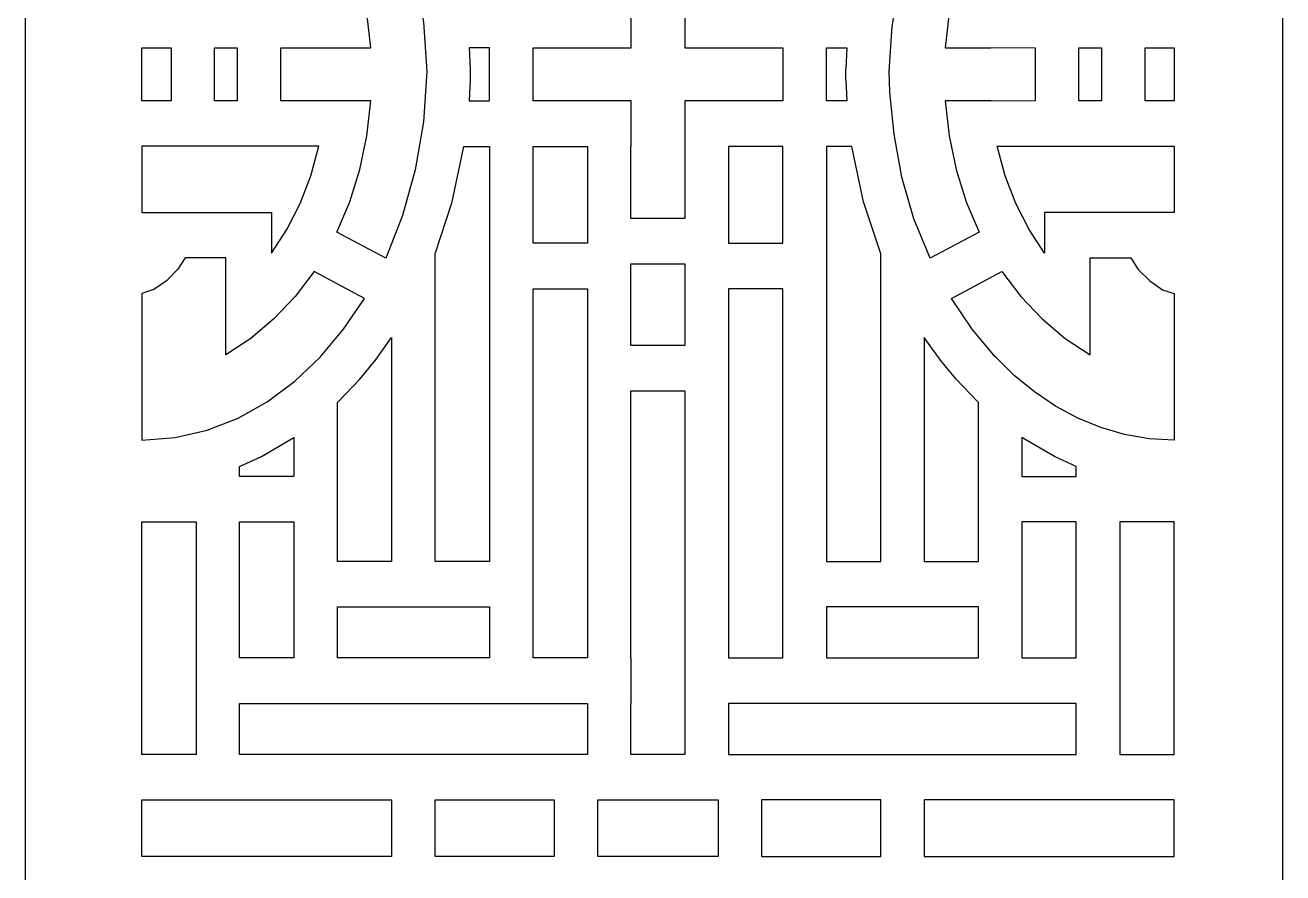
# Model space of a CAD drawing. Header units: centimetres. Extents: x -16.3 to -9.2, y -9 to 9.
# Drawn here: x -16.35 to -9.23, y -4.62 to 0.18 of the extents above; entities that cross this region are included whole.
import ezdxf

# ---------------------------------------------------------------- set-up
doc = ezdxf.new("R2010")
doc.units = ezdxf.units.CM
doc.header["$MEASUREMENT"] = 0
doc.layers.add('layer 1', color=7, linetype='Continuous')

msp = doc.modelspace()

# ---------------------------------------------------------------- linework, layer by layer
at = {"layer": 'layer 1', "color": 250, "lineweight": 30}
for points, knots in [([(-9.22913, 9.00077), (-9.22913, 9.00077), (-9.22913, 7.89563), (-9.22913, 7.89563), (-9.22913, 7.89563), (-9.22913, 7.89563), (-9.22913, 7.63848), (-9.22913, 7.63848), (-9.22913, 7.63848), (-9.22913, 7.63848), (-9.22913, 7.31703), (-9.22913, 7.31703), (-9.22913, 7.31703), (-9.22913, 7.31703), (-9.22913, 7.05987), (-9.22913, 7.05987), (-9.22913, 7.05987), (-9.22913, 7.05987), (-9.22913, 4.58731), (-9.22913, 4.58731), (-9.22913, 4.58731), (-9.22913, 4.58731), (-9.22913, 4.33015), (-9.22913, 4.33015), (-9.22913, 4.33015), (-9.22913, 4.33015), (-9.22913, 4.00871), (-9.22913, 4.00871), (-9.22913, 4.00871), (-9.22913, 4.00871), (-9.22913, 3.75155), (-9.22913, 3.75155), (-9.22913, 3.75155), (-9.22913, 3.75155), (-9.22913, -3.94676), (-9.22913, -3.94676), (-9.22913, -3.94676), (-9.22913, -3.94676), (-9.22913, -4.20392), (-9.22913, -4.20392), (-9.22913, -4.20392), (-9.22913, -4.20392), (-9.22913, -4.52537), (-9.22913, -4.52537), (-9.22913, -4.52537), (-9.22913, -4.52537), (-9.22913, -4.78252), (-9.22913, -4.78252), (-9.22913, -4.78252), (-9.22913, -4.78252), (-9.22913, -7.05933), (-9.22913, -7.05933), (-9.22913, -7.05933), (-9.22913, -7.05933), (-9.22913, -7.31649), (-9.22913, -7.31649), (-9.22913, -7.31649), (-9.22913, -7.31649), (-9.22913, -7.63793), (-9.22913, -7.63793), (-9.22913, -7.63793), (-9.22913, -7.63793), (-9.22913, -7.89509), (-9.22913, -7.89509), (-9.22913, -7.89509), (-9.22913, -7.89509), (-9.22913, -9.00022), (-9.22913, -9.00022), (-9.22913, -9.00022), (-9.22913, -9.00022), (-12.78405, -9.00022), (-12.78405, -9.00022), (-12.78405, -9.00022), (-12.78405, -9.00022), (-12.79054, -9.00022), (-12.79054, -9.00022), (-12.79054, -9.00022), (-12.79054, -9.00022), (-16.34546, -9.00022), (-16.34546, -9.00022), (-16.34546, -9.00022), (-16.34546, -9.00022), (-16.34546, -7.89509), (-16.34546, -7.89509), (-16.34546, -7.89509), (-16.34546, -7.89509), (-16.34546, -7.63793), (-16.34546, -7.63793), (-16.34546, -7.63793), (-16.34546, -7.63793), (-16.34546, -7.31649), (-16.34546, -7.31649), (-16.34546, -7.31649), (-16.34546, -7.31649), (-16.34546, -7.05933), (-16.34546, -7.05933), (-16.34546, -7.05933), (-16.34546, -7.05933), (-16.34546, -4.78252), (-16.34546, -4.78252), (-16.34546, -4.78252), (-16.34546, -4.78252), (-16.34546, -4.52537), (-16.34546, -4.52537), (-16.34546, -4.52537), (-16.34546, -4.52537), (-16.34546, -4.20392), (-16.34546, -4.20392), (-16.34546, -4.20392), (-16.34546, -4.20392), (-16.34546, -3.94676), (-16.34546, -3.94676), (-16.34546, -3.94676), (-16.34546, -3.94676), (-16.34546, 3.75155), (-16.34546, 3.75155), (-16.34546, 3.75155), (-16.34546, 3.75155), (-16.34546, 4.00871), (-16.34546, 4.00871), (-16.34546, 4.00871), (-16.34546, 4.00871), (-16.34546, 4.33015), (-16.34546, 4.33015), (-16.34546, 4.33015), (-16.34546, 4.33015), (-16.34546, 4.58731), (-16.34546, 4.58731), (-16.34546, 4.58731), (-16.34546, 4.58731), (-16.34546, 7.05987), (-16.34546, 7.05987), (-16.34546, 7.05987), (-16.34546, 7.05987), (-16.34546, 7.31703), (-16.34546, 7.31703), (-16.34546, 7.31703), (-16.34546, 7.31703), (-16.34546, 7.63848), (-16.34546, 7.63848), (-16.34546, 7.63848), (-16.34546, 7.63848), (-16.34546, 7.89563), (-16.34546, 7.89563), (-16.34546, 7.89563), (-16.34546, 7.89563), (-16.34546, 9.00077), (-16.34546, 9.00077), (-16.34546, 9.00077), (-16.34546, 9.00077), (-12.79054, 9.00077), (-12.79054, 9.00077), (-12.79054, 9.00077), (-12.79054, 9.00077), (-12.78405, 9.00077), (-12.78405, 9.00077), (-12.78405, 9.00077), (-12.78405, 9.00077), (-9.22913, 9.00077), (-9.22913, 9.00077)], [0, 0, 0, 0, 0.0243902, 0.0243902, 0.0243902, 0.0243902, 0.0487805, 0.0487805, 0.0487805, 0.0487805, 0.0731707, 0.0731707, 0.0731707, 0.0731707, 0.097561, 0.097561, 0.097561, 0.097561, 0.1219512, 0.1219512, 0.1219512, 0.1219512, 0.1463415, 0.1463415, 0.1463415, 0.1463415, 0.1707317, 0.1707317, 0.1707317, 0.1707317, 0.195122, 0.195122, 0.195122, 0.195122, 0.2195122, 0.2195122, 0.2195122, 0.2195122, 0.2439024, 0.2439024, 0.2439024, 0.2439024, 0.2682927, 0.2682927, 0.2682927, 0.2682927, 0.2926829, 0.2926829, 0.2926829, 0.2926829, 0.3170732, 0.3170732, 0.3170732, 0.3170732, 0.3414634, 0.3414634, 0.3414634, 0.3414634, 0.3658537, 0.3658537, 0.3658537, 0.3658537, 0.3902439, 0.3902439, 0.3902439, 0.3902439, 0.4146341, 0.4146341, 0.4146341, 0.4146341, 0.4390244, 0.4390244, 0.4390244, 0.4390244, 0.4634146, 0.4634146, 0.4634146, 0.4634146, 0.4878049, 0.4878049, 0.4878049, 0.4878049, 0.5121951, 0.5121951, 0.5121951, 0.5121951, 0.5365854, 0.5365854, 0.5365854, 0.5365854, 0.5609756, 0.5609756, 0.5609756, 0.5609756, 0.5853659, 0.5853659, 0.5853659, 0.5853659, 0.6097561, 0.6097561, 0.6097561, 0.6097561, 0.6341463, 0.6341463, 0.6341463, 0.6341463, 0.6585366, 0.6585366, 0.6585366, 0.6585366, 0.6829268, 0.6829268, 0.6829268, 0.6829268, 0.7073171, 0.7073171, 0.7073171, 0.7073171, 0.7317073, 0.7317073, 0.7317073, 0.7317073, 0.7560976, 0.7560976, 0.7560976, 0.7560976, 0.7804878, 0.7804878, 0.7804878, 0.7804878, 0.804878, 0.804878, 0.804878, 0.804878, 0.8292683, 0.8292683, 0.8292683, 0.8292683, 0.8536585, 0.8536585, 0.8536585, 0.8536585, 0.8780488, 0.8780488, 0.8780488, 0.8780488, 0.902439, 0.902439, 0.902439, 0.902439, 0.9268293, 0.9268293, 0.9268293, 0.9268293, 0.9512195, 0.9512195, 0.9512195, 0.9512195, 1, 1, 1, 1]), ([(-14.2964, 0.94822), (-14.2964, 0.94822), (-14.58217, 0.79521), (-14.58217, 0.79521), (-14.58217, 0.79521), (-14.58217, 0.79521), (-14.50888, 0.62356), (-14.50888, 0.62356), (-14.50888, 0.62356), (-14.50888, 0.62356), (-14.45166, 0.44194), (-14.45166, 0.44194), (-14.45166, 0.44194), (-14.45166, 0.44194), (-14.41148, 0.25068), (-14.41148, 0.25068), (-14.41148, 0.25068), (-14.41148, 0.25068), (-14.38994, 0.05267), (-14.38994, 0.05267), (-14.38994, 0.05267), (-14.38994, 0.05267), (-14.89911, 0.05267), (-14.89911, 0.05267), (-14.89911, 0.05267), (-14.89911, 0.05267), (-14.89911, -0.24788), (-14.89911, -0.24788), (-14.89911, -0.24788), (-14.89911, -0.24788), (-14.38994, -0.24788), (-14.38994, -0.24788), (-14.38994, -0.24788), (-14.38994, -0.24788), (-14.41148, -0.44622), (-14.41148, -0.44622), (-14.41148, -0.44622), (-14.41148, -0.44622), (-14.45166, -0.63715), (-14.45166, -0.63715), (-14.45166, -0.63715), (-14.45166, -0.63715), (-14.50888, -0.81877), (-14.50888, -0.81877), (-14.50888, -0.81877), (-14.50888, -0.81877), (-14.58217, -0.99042), (-14.58217, -0.99042), (-14.58217, -0.99042), (-14.58217, -0.99042), (-14.30508, -1.13861), (-14.30508, -1.13861), (-14.30508, -1.13861), (-14.30508, -1.13861), (-14.20993, -0.8972), (-14.20993, -0.8972), (-14.20993, -0.8972), (-14.20993, -0.8972), (-14.13825, -0.63876), (-14.13825, -0.63876), (-14.13825, -0.63876), (-14.13825, -0.63876), (-14.09228, -0.3665), (-14.09228, -0.3665), (-14.09228, -0.3665), (-14.09228, -0.3665), (-14.07332, -0.08137), (-14.07332, -0.08137), (-14.07332, -0.08137), (-14.07332, -0.08137), (-14.09132, 0.197), (-14.09132, 0.197), (-14.09132, 0.197), (-14.09132, 0.197), (-14.136, 0.46251), (-14.136, 0.46251), (-14.136, 0.46251), (-14.136, 0.46251), (-14.20479, 0.71356), (-14.20479, 0.71356), (-14.20479, 0.71356), (-14.20479, 0.71356), (-14.2964, 0.94822), (-14.2964, 0.94822)], [0, 0, 0, 0, 0.0454545, 0.0454545, 0.0454545, 0.0454545, 0.0909091, 0.0909091, 0.0909091, 0.0909091, 0.1363636, 0.1363636, 0.1363636, 0.1363636, 0.1818182, 0.1818182, 0.1818182, 0.1818182, 0.2272727, 0.2272727, 0.2272727, 0.2272727, 0.2727273, 0.2727273, 0.2727273, 0.2727273, 0.3181818, 0.3181818, 0.3181818, 0.3181818, 0.3636364, 0.3636364, 0.3636364, 0.3636364, 0.4090909, 0.4090909, 0.4090909, 0.4090909, 0.4545455, 0.4545455, 0.4545455, 0.4545455, 0.5, 0.5, 0.5, 0.5, 0.5454545, 0.5454545, 0.5454545, 0.5454545, 0.5909091, 0.5909091, 0.5909091, 0.5909091, 0.6363636, 0.6363636, 0.6363636, 0.6363636, 0.6818182, 0.6818182, 0.6818182, 0.6818182, 0.7272727, 0.7272727, 0.7272727, 0.7272727, 0.7727273, 0.7727273, 0.7727273, 0.7727273, 0.8181818, 0.8181818, 0.8181818, 0.8181818, 0.8636364, 0.8636364, 0.8636364, 0.8636364, 0.9090909, 0.9090909, 0.9090909, 0.9090909, 1, 1, 1, 1]), ([(-11.22466, -1.13861), (-11.22466, -1.13861), (-10.94726, -0.99042), (-10.94726, -0.99042), (-10.94726, -0.99042), (-10.94726, -0.99042), (-11.02055, -0.81877), (-11.02055, -0.81877), (-11.02055, -0.81877), (-11.02055, -0.81877), (-11.07744, -0.63715), (-11.07744, -0.63715), (-11.07744, -0.63715), (-11.07744, -0.63715), (-11.11762, -0.44622), (-11.11762, -0.44622), (-11.11762, -0.44622), (-11.11762, -0.44622), (-11.13916, -0.24788), (-11.13916, -0.24788), (-11.13916, -0.24788), (-11.13916, -0.24788), (-10.88168, -0.24788), (-10.88168, -0.24788), (-10.88168, -0.24788), (-10.88168, -0.24788), (-10.88136, -0.24917), (-10.88136, -0.24917), (-10.88136, -0.24917), (-10.88136, -0.24917), (-10.62999, -0.24788), (-10.62999, -0.24788), (-10.62999, -0.24788), (-10.62999, -0.24788), (-10.62999, 0.05235), (-10.62999, 0.05235), (-10.62999, 0.05235), (-10.62999, 0.05235), (-10.88136, 0.05363), (-10.88136, 0.05363), (-10.88136, 0.05363), (-10.88136, 0.05363), (-10.88168, 0.05235), (-10.88168, 0.05235), (-10.88168, 0.05235), (-10.88168, 0.05235), (-11.13916, 0.05235), (-11.13916, 0.05235), (-11.13916, 0.05235), (-11.13916, 0.05235), (-11.11762, 0.25068), (-11.11762, 0.25068), (-11.11762, 0.25068), (-11.11762, 0.25068), (-11.07744, 0.44162), (-11.07744, 0.44162), (-11.07744, 0.44162), (-11.07744, 0.44162), (-11.02055, 0.62324), (-11.02055, 0.62324), (-11.02055, 0.62324), (-11.02055, 0.62324), (-10.94726, 0.79489), (-10.94726, 0.79489), (-10.94726, 0.79489), (-10.94726, 0.79489), (-11.22916, 0.94565), (-11.22916, 0.94565), (-11.22916, 0.94565), (-11.22916, 0.94565), (-11.3256, 0.69331), (-11.3256, 0.69331), (-11.3256, 0.69331), (-11.3256, 0.69331), (-11.39599, 0.4339), (-11.39599, 0.4339), (-11.39599, 0.4339), (-11.39599, 0.4339), (-11.43971, 0.17353), (-11.43971, 0.17353), (-11.43971, 0.17353), (-11.43971, 0.17353), (-11.45675, -0.08137), (-11.45675, -0.08137), (-11.45675, -0.08137), (-11.45675, -0.08137), (-11.45257, -0.19806), (-11.45257, -0.19806), (-11.45257, -0.19806), (-11.45257, -0.19806), (-11.4291, -0.43722), (-11.4291, -0.43722), (-11.4291, -0.43722), (-11.4291, -0.43722), (-11.38442, -0.67991), (-11.38442, -0.67991), (-11.38442, -0.67991), (-11.38442, -0.67991), (-11.31692, -0.91649), (-11.31692, -0.91649), (-11.31692, -0.91649), (-11.31692, -0.91649), (-11.22466, -1.13861), (-11.22466, -1.13861)], [0, 0, 0, 0, 0.037037, 0.037037, 0.037037, 0.037037, 0.0740741, 0.0740741, 0.0740741, 0.0740741, 0.1111111, 0.1111111, 0.1111111, 0.1111111, 0.1481481, 0.1481481, 0.1481481, 0.1481481, 0.1851852, 0.1851852, 0.1851852, 0.1851852, 0.2222222, 0.2222222, 0.2222222, 0.2222222, 0.2592593, 0.2592593, 0.2592593, 0.2592593, 0.2962963, 0.2962963, 0.2962963, 0.2962963, 0.3333333, 0.3333333, 0.3333333, 0.3333333, 0.3703704, 0.3703704, 0.3703704, 0.3703704, 0.4074074, 0.4074074, 0.4074074, 0.4074074, 0.4444444, 0.4444444, 0.4444444, 0.4444444, 0.4814815, 0.4814815, 0.4814815, 0.4814815, 0.5185185, 0.5185185, 0.5185185, 0.5185185, 0.5555556, 0.5555556, 0.5555556, 0.5555556, 0.5925926, 0.5925926, 0.5925926, 0.5925926, 0.6296296, 0.6296296, 0.6296296, 0.6296296, 0.6666667, 0.6666667, 0.6666667, 0.6666667, 0.7037037, 0.7037037, 0.7037037, 0.7037037, 0.7407407, 0.7407407, 0.7407407, 0.7407407, 0.7777778, 0.7777778, 0.7777778, 0.7777778, 0.8148148, 0.8148148, 0.8148148, 0.8148148, 0.8518519, 0.8518519, 0.8518519, 0.8518519, 0.8888889, 0.8888889, 0.8888889, 0.8888889, 0.9259259, 0.9259259, 0.9259259, 0.9259259, 1, 1, 1, 1]), ([(-12.61235, -0.91392), (-12.61235, -0.91392), (-12.61235, -0.50536), (-12.61235, -0.50536), (-12.61235, -0.50536), (-12.61235, -0.50536), (-12.61299, -0.50536), (-12.61299, -0.50536), (-12.61299, -0.50536), (-12.61299, -0.50536), (-12.61299, -0.24821), (-12.61299, -0.24821), (-12.61299, -0.24821), (-12.61299, -0.24821), (-12.61235, -0.24821), (-12.61235, -0.24821), (-12.61235, -0.24821), (-12.61235, -0.24821), (-12.61235, -0.24788), (-12.61235, -0.24788), (-12.61235, -0.24788), (-12.61235, -0.24788), (-12.36612, -0.24788), (-12.36612, -0.24788), (-12.36612, -0.24788), (-12.36612, -0.24788), (-12.36612, -0.24821), (-12.36612, -0.24821), (-12.36612, -0.24821), (-12.36612, -0.24821), (-12.05817, -0.24821), (-12.05817, -0.24821), (-12.05817, -0.24821), (-12.05817, -0.24821), (-12.05817, 0.05267), (-12.05817, 0.05267), (-12.05817, 0.05267), (-12.05817, 0.05267), (-12.36612, 0.05267), (-12.36612, 0.05267), (-12.36612, 0.05267), (-12.36612, 0.05267), (-12.36612, 0.05235), (-12.36612, 0.05235), (-12.36612, 0.05235), (-12.36612, 0.05235), (-12.61235, 0.05235), (-12.61235, 0.05235), (-12.61235, 0.05235), (-12.61235, 0.05235), (-12.61235, 0.05267), (-12.61235, 0.05267), (-12.61235, 0.05267), (-12.61235, 0.05267), (-12.61299, 0.05267), (-12.61299, 0.05267), (-12.61299, 0.05267), (-12.61299, 0.05267), (-12.61299, 0.30983), (-12.61299, 0.30983), (-12.61299, 0.30983), (-12.61299, 0.30983), (-12.61235, 0.30983), (-12.61235, 0.30983), (-12.61235, 0.30983), (-12.61235, 0.30983), (-12.61235, 0.71838), (-12.61235, 0.71838), (-12.61235, 0.71838), (-12.61235, 0.71838), (-12.91772, 0.71838), (-12.91772, 0.71838), (-12.91772, 0.71838), (-12.91772, 0.71838), (-12.91772, 0.30983), (-12.91772, 0.30983), (-12.91772, 0.30983), (-12.91772, 0.30983), (-12.91708, 0.30983), (-12.91708, 0.30983), (-12.91708, 0.30983), (-12.91708, 0.30983), (-12.91708, 0.05267), (-12.91708, 0.05267), (-12.91708, 0.05267), (-12.91708, 0.05267), (-12.91772, 0.05267), (-12.91772, 0.05267), (-12.91772, 0.05267), (-12.91772, 0.05267), (-12.91772, 0.05235), (-12.91772, 0.05235), (-12.91772, 0.05235), (-12.91772, 0.05235), (-13.16395, 0.05235), (-13.16395, 0.05235), (-13.16395, 0.05235), (-13.16395, 0.05235), (-13.16395, 0.05267), (-13.16395, 0.05267), (-13.16395, 0.05267), (-13.16395, 0.05267), (-13.47189, 0.05267), (-13.47189, 0.05267), (-13.47189, 0.05267), (-13.47189, 0.05267), (-13.47189, -0.24821), (-13.47189, -0.24821), (-13.47189, -0.24821), (-13.47189, -0.24821), (-13.16395, -0.24821), (-13.16395, -0.24821), (-13.16395, -0.24821), (-13.16395, -0.24821), (-13.16395, -0.24788), (-13.16395, -0.24788), (-13.16395, -0.24788), (-13.16395, -0.24788), (-12.91772, -0.24788), (-12.91772, -0.24788), (-12.91772, -0.24788), (-12.91772, -0.24788), (-12.91772, -0.24821), (-12.91772, -0.24821), (-12.91772, -0.24821), (-12.91772, -0.24821), (-12.91708, -0.24821), (-12.91708, -0.24821), (-12.91708, -0.24821), (-12.91708, -0.24821), (-12.91708, -0.50536), (-12.91708, -0.50536), (-12.91708, -0.50536), (-12.91708, -0.50536), (-12.91772, -0.50536), (-12.91772, -0.50536), (-12.91772, -0.50536), (-12.91772, -0.50536), (-12.91772, -0.91392), (-12.91772, -0.91392), (-12.91772, -0.91392), (-12.91772, -0.91392), (-12.61235, -0.91392), (-12.61235, -0.91392)], [0, 0, 0, 0, 0.027027, 0.027027, 0.027027, 0.027027, 0.0540541, 0.0540541, 0.0540541, 0.0540541, 0.0810811, 0.0810811, 0.0810811, 0.0810811, 0.1081081, 0.1081081, 0.1081081, 0.1081081, 0.1351351, 0.1351351, 0.1351351, 0.1351351, 0.1621622, 0.1621622, 0.1621622, 0.1621622, 0.1891892, 0.1891892, 0.1891892, 0.1891892, 0.2162162, 0.2162162, 0.2162162, 0.2162162, 0.2432432, 0.2432432, 0.2432432, 0.2432432, 0.2702703, 0.2702703, 0.2702703, 0.2702703, 0.2972973, 0.2972973, 0.2972973, 0.2972973, 0.3243243, 0.3243243, 0.3243243, 0.3243243, 0.3513514, 0.3513514, 0.3513514, 0.3513514, 0.3783784, 0.3783784, 0.3783784, 0.3783784, 0.4054054, 0.4054054, 0.4054054, 0.4054054, 0.4324324, 0.4324324, 0.4324324, 0.4324324, 0.4594595, 0.4594595, 0.4594595, 0.4594595, 0.4864865, 0.4864865, 0.4864865, 0.4864865, 0.5135135, 0.5135135, 0.5135135, 0.5135135, 0.5405405, 0.5405405, 0.5405405, 0.5405405, 0.5675676, 0.5675676, 0.5675676, 0.5675676, 0.5945946, 0.5945946, 0.5945946, 0.5945946, 0.6216216, 0.6216216, 0.6216216, 0.6216216, 0.6486486, 0.6486486, 0.6486486, 0.6486486, 0.6756757, 0.6756757, 0.6756757, 0.6756757, 0.7027027, 0.7027027, 0.7027027, 0.7027027, 0.7297297, 0.7297297, 0.7297297, 0.7297297, 0.7567568, 0.7567568, 0.7567568, 0.7567568, 0.7837838, 0.7837838, 0.7837838, 0.7837838, 0.8108108, 0.8108108, 0.8108108, 0.8108108, 0.8378378, 0.8378378, 0.8378378, 0.8378378, 0.8648649, 0.8648649, 0.8648649, 0.8648649, 0.8918919, 0.8918919, 0.8918919, 0.8918919, 0.9189189, 0.9189189, 0.9189189, 0.9189189, 0.9459459, 0.9459459, 0.9459459, 0.9459459, 1, 1, 1, 1]), ([(-15.52015, 0.05267), (-15.52015, 0.05267), (-15.68569, 0.05267), (-15.68569, 0.05267), (-15.68569, 0.05267), (-15.68569, 0.05267), (-15.68569, 0.05235), (-15.68569, 0.05235), (-15.68569, 0.05235), (-15.68569, 0.05235), (-15.68569, 0.01506), (-15.68569, 0.01506), (-15.68569, 0.01506), (-15.68569, 0.01506), (-15.68569, -0.02255), (-15.68569, -0.02255), (-15.68569, -0.02255), (-15.68569, -0.02255), (-15.68569, -0.06016), (-15.68569, -0.06016), (-15.68569, -0.06016), (-15.68569, -0.06016), (-15.68569, -0.09809), (-15.68569, -0.09809), (-15.68569, -0.09809), (-15.68569, -0.09809), (-15.68569, -0.13538), (-15.68569, -0.13538), (-15.68569, -0.13538), (-15.68569, -0.13538), (-15.68569, -0.17299), (-15.68569, -0.17299), (-15.68569, -0.17299), (-15.68569, -0.17299), (-15.68569, -0.2106), (-15.68569, -0.2106), (-15.68569, -0.2106), (-15.68569, -0.2106), (-15.68569, -0.24788), (-15.68569, -0.24788), (-15.68569, -0.24788), (-15.68569, -0.24788), (-15.52015, -0.24788), (-15.52015, -0.24788), (-15.52015, -0.24788), (-15.52015, -0.24788), (-15.52015, 0.05267), (-15.52015, 0.05267)], [0, 0, 0, 0, 0.0769231, 0.0769231, 0.0769231, 0.0769231, 0.1538462, 0.1538462, 0.1538462, 0.1538462, 0.2307692, 0.2307692, 0.2307692, 0.2307692, 0.3076923, 0.3076923, 0.3076923, 0.3076923, 0.3846154, 0.3846154, 0.3846154, 0.3846154, 0.4615385, 0.4615385, 0.4615385, 0.4615385, 0.5384615, 0.5384615, 0.5384615, 0.5384615, 0.6153846, 0.6153846, 0.6153846, 0.6153846, 0.6923077, 0.6923077, 0.6923077, 0.6923077, 0.7692308, 0.7692308, 0.7692308, 0.7692308, 0.8461538, 0.8461538, 0.8461538, 0.8461538, 1, 1, 1, 1]), ([(-15.14534, 0.05267), (-15.14534, 0.05267), (-15.27424, 0.05267), (-15.27424, 0.05267), (-15.27424, 0.05267), (-15.27424, 0.05267), (-15.27424, -0.24788), (-15.27424, -0.24788), (-15.27424, -0.24788), (-15.27424, -0.24788), (-15.14534, -0.24788), (-15.14534, -0.24788), (-15.14534, -0.24788), (-15.14534, -0.24788), (-15.14534, 0.05267), (-15.14534, 0.05267)], [0, 0, 0, 0, 0.2, 0.2, 0.2, 0.2, 0.4, 0.4, 0.4, 0.4, 0.6, 0.6, 0.6, 0.6, 1, 1, 1, 1]), ([(-13.82805, -0.12798), (-13.82805, -0.12798), (-13.82677, -0.12798), (-13.82677, -0.12798), (-13.82677, -0.12798), (-13.82677, -0.12798), (-13.82709, -0.08137), (-13.82709, -0.08137), (-13.82709, -0.08137), (-13.82709, -0.08137), (-13.82677, -0.07495), (-13.82677, -0.07495), (-13.82677, -0.07495), (-13.82677, -0.07495), (-13.82677, -0.07462), (-13.82677, -0.07462), (-13.82677, -0.07462), (-13.82677, -0.07462), (-13.82677, -0.07398), (-13.82677, -0.07398), (-13.82677, -0.07398), (-13.82677, -0.07398), (-13.82677, -0.06755), (-13.82677, -0.06755), (-13.82677, -0.06755), (-13.82677, -0.06755), (-13.82805, -0.06755), (-13.82805, -0.06755), (-13.82805, -0.06755), (-13.82805, -0.06755), (-13.83384, 0.05267), (-13.83384, 0.05267), (-13.83384, 0.05267), (-13.83384, 0.05267), (-13.71812, 0.05267), (-13.71812, 0.05267), (-13.71812, 0.05267), (-13.71812, 0.05267), (-13.71812, -0.24821), (-13.71812, -0.24821), (-13.71812, -0.24821), (-13.71812, -0.24821), (-13.83384, -0.24821), (-13.83384, -0.24821), (-13.83384, -0.24821), (-13.83384, -0.24821), (-13.82805, -0.12798), (-13.82805, -0.12798)], [0, 0, 0, 0, 0.0769231, 0.0769231, 0.0769231, 0.0769231, 0.1538462, 0.1538462, 0.1538462, 0.1538462, 0.2307692, 0.2307692, 0.2307692, 0.2307692, 0.3076923, 0.3076923, 0.3076923, 0.3076923, 0.3846154, 0.3846154, 0.3846154, 0.3846154, 0.4615385, 0.4615385, 0.4615385, 0.4615385, 0.5384615, 0.5384615, 0.5384615, 0.5384615, 0.6153846, 0.6153846, 0.6153846, 0.6153846, 0.6923077, 0.6923077, 0.6923077, 0.6923077, 0.7692308, 0.7692308, 0.7692308, 0.7692308, 0.8461538, 0.8461538, 0.8461538, 0.8461538, 1, 1, 1, 1]), ([(-11.70201, -0.12798), (-11.70201, -0.12798), (-11.7033, -0.12798), (-11.7033, -0.12798), (-11.7033, -0.12798), (-11.7033, -0.12798), (-11.70298, -0.08137), (-11.70298, -0.08137), (-11.70298, -0.08137), (-11.70298, -0.08137), (-11.7033, -0.07495), (-11.7033, -0.07495), (-11.7033, -0.07495), (-11.7033, -0.07495), (-11.7033, -0.07462), (-11.7033, -0.07462), (-11.7033, -0.07462), (-11.7033, -0.07462), (-11.7033, -0.07398), (-11.7033, -0.07398), (-11.7033, -0.07398), (-11.7033, -0.07398), (-11.7033, -0.06755), (-11.7033, -0.06755), (-11.7033, -0.06755), (-11.7033, -0.06755), (-11.70201, -0.06755), (-11.70201, -0.06755), (-11.70201, -0.06755), (-11.70201, -0.06755), (-11.69622, 0.05267), (-11.69622, 0.05267), (-11.69622, 0.05267), (-11.69622, 0.05267), (-11.81195, 0.05267), (-11.81195, 0.05267), (-11.81195, 0.05267), (-11.81195, 0.05267), (-11.81195, -0.06659), (-11.81195, -0.06659), (-11.81195, -0.06659), (-11.81195, -0.06659), (-11.81195, -0.12863), (-11.81195, -0.12863), (-11.81195, -0.12863), (-11.81195, -0.12863), (-11.81195, -0.24821), (-11.81195, -0.24821), (-11.81195, -0.24821), (-11.81195, -0.24821), (-11.69622, -0.24821), (-11.69622, -0.24821), (-11.69622, -0.24821), (-11.69622, -0.24821), (-11.70201, -0.12798), (-11.70201, -0.12798)], [0, 0, 0, 0, 0.0666667, 0.0666667, 0.0666667, 0.0666667, 0.1333333, 0.1333333, 0.1333333, 0.1333333, 0.2, 0.2, 0.2, 0.2, 0.2666667, 0.2666667, 0.2666667, 0.2666667, 0.3333333, 0.3333333, 0.3333333, 0.3333333, 0.4, 0.4, 0.4, 0.4, 0.4666667, 0.4666667, 0.4666667, 0.4666667, 0.5333333, 0.5333333, 0.5333333, 0.5333333, 0.6, 0.6, 0.6, 0.6, 0.6666667, 0.6666667, 0.6666667, 0.6666667, 0.7333333, 0.7333333, 0.7333333, 0.7333333, 0.8, 0.8, 0.8, 0.8, 0.8666667, 0.8666667, 0.8666667, 0.8666667, 1, 1, 1, 1]), ([(-10.38408, -0.24788), (-10.38408, -0.24788), (-10.25486, -0.24788), (-10.25486, -0.24788), (-10.25486, -0.24788), (-10.25486, -0.24788), (-10.25486, 0.05235), (-10.25486, 0.05235), (-10.25486, 0.05235), (-10.25486, 0.05235), (-10.38408, 0.05235), (-10.38408, 0.05235), (-10.38408, 0.05235), (-10.38408, 0.05235), (-10.38408, -0.24788), (-10.38408, -0.24788)], [0, 0, 0, 0, 0.2, 0.2, 0.2, 0.2, 0.4, 0.4, 0.4, 0.4, 0.6, 0.6, 0.6, 0.6, 1, 1, 1, 1]), ([(-10.00895, -0.24788), (-10.00895, -0.24788), (-9.84437, -0.24788), (-9.84437, -0.24788), (-9.84437, -0.24788), (-9.84437, -0.24788), (-9.84437, -0.17267), (-9.84437, -0.17267), (-9.84437, -0.17267), (-9.84437, -0.17267), (-9.84437, -0.09809), (-9.84437, -0.09809), (-9.84437, -0.09809), (-9.84437, -0.09809), (-9.84437, -0.02255), (-9.84437, -0.02255), (-9.84437, -0.02255), (-9.84437, -0.02255), (-9.84437, 0.05235), (-9.84437, 0.05235), (-9.84437, 0.05235), (-9.84437, 0.05235), (-10.00895, 0.05235), (-10.00895, 0.05235), (-10.00895, 0.05235), (-10.00895, 0.05235), (-10.00895, -0.24788), (-10.00895, -0.24788)], [0, 0, 0, 0, 0.125, 0.125, 0.125, 0.125, 0.25, 0.25, 0.25, 0.25, 0.375, 0.375, 0.375, 0.375, 0.5, 0.5, 0.5, 0.5, 0.625, 0.625, 0.625, 0.625, 0.75, 0.75, 0.75, 0.75, 1, 1, 1, 1]), ([(-15.68569, -0.50504), (-15.68569, -0.50504), (-14.68406, -0.50472), (-14.68406, -0.50472), (-14.68406, -0.50472), (-14.68406, -0.50472), (-14.72939, -0.67187), (-14.72939, -0.67187), (-14.72939, -0.67187), (-14.72939, -0.67187), (-14.78982, -0.82938), (-14.78982, -0.82938), (-14.78982, -0.82938), (-14.78982, -0.82938), (-14.8644, -0.97596), (-14.8644, -0.97596), (-14.8644, -0.97596), (-14.8644, -0.97596), (-14.95215, -1.11065), (-14.95215, -1.11065), (-14.95215, -1.11065), (-14.95215, -1.11065), (-14.95215, -0.8792), (-14.95215, -0.8792), (-14.95215, -0.8792), (-14.95215, -0.8792), (-15.37935, -0.8792), (-15.37935, -0.8792), (-15.37935, -0.8792), (-15.37935, -0.8792), (-15.37935, -0.8792), (-15.37935, -0.8792), (-15.37935, -0.8792), (-15.37935, -0.8792), (-15.68569, -0.87953), (-15.68569, -0.87953), (-15.68569, -0.87953), (-15.68569, -0.87953), (-15.68569, -0.50504), (-15.68569, -0.50504)], [0, 0, 0, 0, 0.0909091, 0.0909091, 0.0909091, 0.0909091, 0.1818182, 0.1818182, 0.1818182, 0.1818182, 0.2727273, 0.2727273, 0.2727273, 0.2727273, 0.3636364, 0.3636364, 0.3636364, 0.3636364, 0.4545455, 0.4545455, 0.4545455, 0.4545455, 0.5454545, 0.5454545, 0.5454545, 0.5454545, 0.6363636, 0.6363636, 0.6363636, 0.6363636, 0.7272727, 0.7272727, 0.7272727, 0.7272727, 0.8181818, 0.8181818, 0.8181818, 0.8181818, 1, 1, 1, 1]), ([(-13.86277, -0.50536), (-13.86277, -0.50536), (-13.92899, -0.81845), (-13.92899, -0.81845), (-13.92899, -0.81845), (-13.92899, -0.81845), (-14.02606, -1.1129), (-14.02606, -1.1129), (-14.02606, -1.1129), (-14.02606, -1.1129), (-14.02606, -2.85481), (-14.02606, -2.85481), (-14.02606, -2.85481), (-14.02606, -2.85481), (-13.71812, -2.85481), (-13.71812, -2.85481), (-13.71812, -2.85481), (-13.71812, -2.85481), (-13.71812, -0.50536), (-13.71812, -0.50536), (-13.71812, -0.50536), (-13.71812, -0.50536), (-13.86277, -0.50536), (-13.86277, -0.50536)], [0, 0, 0, 0, 0.1428571, 0.1428571, 0.1428571, 0.1428571, 0.2857143, 0.2857143, 0.2857143, 0.2857143, 0.4285714, 0.4285714, 0.4285714, 0.4285714, 0.5714286, 0.5714286, 0.5714286, 0.5714286, 0.7142857, 0.7142857, 0.7142857, 0.7142857, 1, 1, 1, 1]), ([(-13.47189, -0.50536), (-13.47189, -0.50536), (-13.47189, -1.05375), (-13.47189, -1.05375), (-13.47189, -1.05375), (-13.47189, -1.05375), (-13.16395, -1.05375), (-13.16395, -1.05375), (-13.16395, -1.05375), (-13.16395, -1.05375), (-13.16395, -0.50536), (-13.16395, -0.50536), (-13.16395, -0.50536), (-13.16395, -0.50536), (-13.47189, -0.50536), (-13.47189, -0.50536)], [0, 0, 0, 0, 0.2, 0.2, 0.2, 0.2, 0.4, 0.4, 0.4, 0.4, 0.6, 0.6, 0.6, 0.6, 1, 1, 1, 1]), ([(-12.05817, -0.50536), (-12.05817, -0.50536), (-12.05817, -1.05375), (-12.05817, -1.05375), (-12.05817, -1.05375), (-12.05817, -1.05375), (-12.36612, -1.05375), (-12.36612, -1.05375), (-12.36612, -1.05375), (-12.36612, -1.05375), (-12.36612, -0.50536), (-12.36612, -0.50536), (-12.36612, -0.50536), (-12.36612, -0.50536), (-12.05817, -0.50536), (-12.05817, -0.50536)], [0, 0, 0, 0, 0.2, 0.2, 0.2, 0.2, 0.4, 0.4, 0.4, 0.4, 0.6, 0.6, 0.6, 0.6, 1, 1, 1, 1]), ([(-11.66729, -0.50536), (-11.66729, -0.50536), (-11.60108, -0.81845), (-11.60108, -0.81845), (-11.60108, -0.81845), (-11.60108, -0.81845), (-11.504, -1.1129), (-11.504, -1.1129), (-11.504, -1.1129), (-11.504, -1.1129), (-11.504, -2.85481), (-11.504, -2.85481), (-11.504, -2.85481), (-11.504, -2.85481), (-11.81195, -2.85481), (-11.81195, -2.85481), (-11.81195, -2.85481), (-11.81195, -2.85481), (-11.81195, -0.50536), (-11.81195, -0.50536), (-11.81195, -0.50536), (-11.81195, -0.50536), (-11.66729, -0.50536), (-11.66729, -0.50536)], [0, 0, 0, 0, 0.1428571, 0.1428571, 0.1428571, 0.1428571, 0.2857143, 0.2857143, 0.2857143, 0.2857143, 0.4285714, 0.4285714, 0.4285714, 0.4285714, 0.5714286, 0.5714286, 0.5714286, 0.5714286, 0.7142857, 0.7142857, 0.7142857, 0.7142857, 1, 1, 1, 1]), ([(-9.84437, -0.50504), (-9.84437, -0.50504), (-10.84504, -0.50472), (-10.84504, -0.50472), (-10.84504, -0.50472), (-10.84504, -0.50472), (-10.80003, -0.67187), (-10.80003, -0.67187), (-10.80003, -0.67187), (-10.80003, -0.67187), (-10.73928, -0.82938), (-10.73928, -0.82938), (-10.73928, -0.82938), (-10.73928, -0.82938), (-10.6647, -0.97596), (-10.6647, -0.97596), (-10.6647, -0.97596), (-10.6647, -0.97596), (-10.57695, -1.11065), (-10.57695, -1.11065), (-10.57695, -1.11065), (-10.57695, -1.11065), (-10.57695, -0.8792), (-10.57695, -0.8792), (-10.57695, -0.8792), (-10.57695, -0.8792), (-9.90513, -0.8792), (-9.90513, -0.8792), (-9.90513, -0.8792), (-9.90513, -0.8792), (-9.90513, -0.87953), (-9.90513, -0.87953), (-9.90513, -0.87953), (-9.90513, -0.87953), (-9.84437, -0.87953), (-9.84437, -0.87953), (-9.84437, -0.87953), (-9.84437, -0.87953), (-9.84437, -0.50504), (-9.84437, -0.50504)], [0, 0, 0, 0, 0.0909091, 0.0909091, 0.0909091, 0.0909091, 0.1818182, 0.1818182, 0.1818182, 0.1818182, 0.2727273, 0.2727273, 0.2727273, 0.2727273, 0.3636364, 0.3636364, 0.3636364, 0.3636364, 0.4545455, 0.4545455, 0.4545455, 0.4545455, 0.5454545, 0.5454545, 0.5454545, 0.5454545, 0.6363636, 0.6363636, 0.6363636, 0.6363636, 0.7272727, 0.7272727, 0.7272727, 0.7272727, 0.8181818, 0.8181818, 0.8181818, 0.8181818, 1, 1, 1, 1]), ([(-15.68569, -1.33726), (-15.68569, -1.33726), (-15.61722, -1.31637), (-15.61722, -1.31637), (-15.61722, -1.31637), (-15.61722, -1.31637), (-15.5449, -1.26655), (-15.5449, -1.26655), (-15.5449, -1.26655), (-15.5449, -1.26655), (-15.48125, -1.20129), (-15.48125, -1.20129), (-15.48125, -1.20129), (-15.48125, -1.20129), (-15.43978, -1.13636), (-15.43978, -1.13636), (-15.43978, -1.13636), (-15.43978, -1.13636), (-15.20931, -1.13636), (-15.20931, -1.13636), (-15.20931, -1.13636), (-15.20931, -1.13636), (-15.20931, -1.4562), (-15.20931, -1.4562), (-15.20931, -1.4562), (-15.20931, -1.4562), (-15.20931, -1.68603), (-15.20931, -1.68603), (-15.20931, -1.68603), (-15.20931, -1.68603), (-15.06851, -1.59217), (-15.06851, -1.59217), (-15.06851, -1.59217), (-15.06851, -1.59217), (-14.93769, -1.48127), (-14.93769, -1.48127), (-14.93769, -1.48127), (-14.93769, -1.48127), (-14.81811, -1.3543), (-14.81811, -1.3543), (-14.81811, -1.3543), (-14.81811, -1.3543), (-14.71107, -1.21351), (-14.71107, -1.21351), (-14.71107, -1.21351), (-14.71107, -1.21351), (-14.4253, -1.36619), (-14.4253, -1.36619), (-14.4253, -1.36619), (-14.4253, -1.36619), (-14.54359, -1.54074), (-14.54359, -1.54074), (-14.54359, -1.54074), (-14.54359, -1.54074), (-14.67539, -1.69761), (-14.67539, -1.69761), (-14.67539, -1.69761), (-14.67539, -1.69761), (-14.81971, -1.83454), (-14.81971, -1.83454), (-14.81971, -1.83454), (-14.81971, -1.83454), (-14.97529, -1.95058), (-14.97529, -1.95058), (-14.97529, -1.95058), (-14.97529, -1.95058), (-15.14084, -2.04348), (-15.14084, -2.04348), (-15.14084, -2.04348), (-15.14084, -2.04348), (-15.31506, -2.11195), (-15.31506, -2.11195), (-15.31506, -2.11195), (-15.31506, -2.11195), (-15.49732, -2.15374), (-15.49732, -2.15374), (-15.49732, -2.15374), (-15.49732, -2.15374), (-15.68569, -2.1682), (-15.68569, -2.1682), (-15.68569, -2.1682), (-15.68569, -2.1682), (-15.68569, -1.33726), (-15.68569, -1.33726)], [0, 0, 0, 0, 0.0454545, 0.0454545, 0.0454545, 0.0454545, 0.0909091, 0.0909091, 0.0909091, 0.0909091, 0.1363636, 0.1363636, 0.1363636, 0.1363636, 0.1818182, 0.1818182, 0.1818182, 0.1818182, 0.2272727, 0.2272727, 0.2272727, 0.2272727, 0.2727273, 0.2727273, 0.2727273, 0.2727273, 0.3181818, 0.3181818, 0.3181818, 0.3181818, 0.3636364, 0.3636364, 0.3636364, 0.3636364, 0.4090909, 0.4090909, 0.4090909, 0.4090909, 0.4545455, 0.4545455, 0.4545455, 0.4545455, 0.5, 0.5, 0.5, 0.5, 0.5454545, 0.5454545, 0.5454545, 0.5454545, 0.5909091, 0.5909091, 0.5909091, 0.5909091, 0.6363636, 0.6363636, 0.6363636, 0.6363636, 0.6818182, 0.6818182, 0.6818182, 0.6818182, 0.7272727, 0.7272727, 0.7272727, 0.7272727, 0.7727273, 0.7727273, 0.7727273, 0.7727273, 0.8181818, 0.8181818, 0.8181818, 0.8181818, 0.8636364, 0.8636364, 0.8636364, 0.8636364, 0.9090909, 0.9090909, 0.9090909, 0.9090909, 1, 1, 1, 1]), ([(-9.84437, -1.33726), (-9.84437, -1.33726), (-9.91027, -1.31701), (-9.91027, -1.31701), (-9.91027, -1.31701), (-9.91027, -1.31701), (-9.9826, -1.26687), (-9.9826, -1.26687), (-9.9826, -1.26687), (-9.9826, -1.26687), (-10.04721, -1.20161), (-10.04721, -1.20161), (-10.04721, -1.20161), (-10.04721, -1.20161), (-10.08932, -1.13636), (-10.08932, -1.13636), (-10.08932, -1.13636), (-10.08932, -1.13636), (-10.31979, -1.13636), (-10.31979, -1.13636), (-10.31979, -1.13636), (-10.31979, -1.13636), (-10.31979, -1.68603), (-10.31979, -1.68603), (-10.31979, -1.68603), (-10.31979, -1.68603), (-10.46059, -1.59217), (-10.46059, -1.59217), (-10.46059, -1.59217), (-10.46059, -1.59217), (-10.59141, -1.48127), (-10.59141, -1.48127), (-10.59141, -1.48127), (-10.59141, -1.48127), (-10.71099, -1.3543), (-10.71099, -1.3543), (-10.71099, -1.3543), (-10.71099, -1.3543), (-10.81836, -1.21351), (-10.81836, -1.21351), (-10.81836, -1.21351), (-10.81836, -1.21351), (-11.10476, -1.36619), (-11.10476, -1.36619), (-11.10476, -1.36619), (-11.10476, -1.36619), (-10.98711, -1.5401), (-10.98711, -1.5401), (-10.98711, -1.5401), (-10.98711, -1.5401), (-10.85629, -1.696), (-10.85629, -1.696), (-10.85629, -1.696), (-10.85629, -1.696), (-10.85596, -1.69632), (-10.85596, -1.69632), (-10.85596, -1.69632), (-10.85596, -1.69632), (-10.85564, -1.69632), (-10.85564, -1.69632), (-10.85564, -1.69632), (-10.85564, -1.69632), (-10.7486, -1.80175), (-10.7486, -1.80175), (-10.7486, -1.80175), (-10.7486, -1.80175), (-10.63481, -1.89497), (-10.63481, -1.89497), (-10.63481, -1.89497), (-10.63481, -1.89497), (-10.51523, -1.97534), (-10.51523, -1.97534), (-10.51523, -1.97534), (-10.51523, -1.97534), (-10.38987, -2.04316), (-10.38987, -2.04316), (-10.38987, -2.04316), (-10.38987, -2.04316), (-10.25968, -2.09684), (-10.25968, -2.09684), (-10.25968, -2.09684), (-10.25968, -2.09684), (-10.125, -2.13606), (-10.125, -2.13606), (-10.125, -2.13606), (-10.125, -2.13606), (-9.98645, -2.16017), (-9.98645, -2.16017), (-9.98645, -2.16017), (-9.98645, -2.16017), (-9.84437, -2.1682), (-9.84437, -2.1682), (-9.84437, -2.1682), (-9.84437, -2.1682), (-9.84437, -1.33726), (-9.84437, -1.33726)], [0, 0, 0, 0, 0.04, 0.04, 0.04, 0.04, 0.08, 0.08, 0.08, 0.08, 0.12, 0.12, 0.12, 0.12, 0.16, 0.16, 0.16, 0.16, 0.2, 0.2, 0.2, 0.2, 0.24, 0.24, 0.24, 0.24, 0.28, 0.28, 0.28, 0.28, 0.32, 0.32, 0.32, 0.32, 0.36, 0.36, 0.36, 0.36, 0.4, 0.4, 0.4, 0.4, 0.44, 0.44, 0.44, 0.44, 0.48, 0.48, 0.48, 0.48, 0.52, 0.52, 0.52, 0.52, 0.56, 0.56, 0.56, 0.56, 0.6, 0.6, 0.6, 0.6, 0.64, 0.64, 0.64, 0.64, 0.68, 0.68, 0.68, 0.68, 0.72, 0.72, 0.72, 0.72, 0.76, 0.76, 0.76, 0.76, 0.8, 0.8, 0.8, 0.8, 0.84, 0.84, 0.84, 0.84, 0.88, 0.88, 0.88, 0.88, 0.92, 0.92, 0.92, 0.92, 1, 1, 1, 1]), ([(-12.61235, -1.63235), (-12.61235, -1.63235), (-12.61235, -1.17108), (-12.61235, -1.17108), (-12.61235, -1.17108), (-12.61235, -1.17108), (-12.91772, -1.17108), (-12.91772, -1.17108), (-12.91772, -1.17108), (-12.91772, -1.17108), (-12.91772, -1.63235), (-12.91772, -1.63235), (-12.91772, -1.63235), (-12.91772, -1.63235), (-12.61235, -1.63235), (-12.61235, -1.63235)], [0, 0, 0, 0, 0.2, 0.2, 0.2, 0.2, 0.4, 0.4, 0.4, 0.4, 0.6, 0.6, 0.6, 0.6, 1, 1, 1, 1]), ([(-13.47189, -1.31091), (-13.47189, -1.31091), (-13.47189, -2.85481), (-13.47189, -2.85481), (-13.47189, -2.85481), (-13.47189, -2.85481), (-13.47189, -3.11197), (-13.47189, -3.11197), (-13.47189, -3.11197), (-13.47189, -3.11197), (-13.47189, -3.40095), (-13.47189, -3.40095), (-13.47189, -3.40095), (-13.47189, -3.40095), (-13.16395, -3.40095), (-13.16395, -3.40095), (-13.16395, -3.40095), (-13.16395, -3.40095), (-13.16395, -1.31091), (-13.16395, -1.31091), (-13.16395, -1.31091), (-13.16395, -1.31091), (-13.47189, -1.31091), (-13.47189, -1.31091)], [0, 0, 0, 0, 0.1428571, 0.1428571, 0.1428571, 0.1428571, 0.2857143, 0.2857143, 0.2857143, 0.2857143, 0.4285714, 0.4285714, 0.4285714, 0.4285714, 0.5714286, 0.5714286, 0.5714286, 0.5714286, 0.7142857, 0.7142857, 0.7142857, 0.7142857, 1, 1, 1, 1]), ([(-12.05817, -1.31091), (-12.05817, -1.31091), (-12.05817, -2.85481), (-12.05817, -2.85481), (-12.05817, -2.85481), (-12.05817, -2.85481), (-12.05817, -3.11197), (-12.05817, -3.11197), (-12.05817, -3.11197), (-12.05817, -3.11197), (-12.05817, -3.40095), (-12.05817, -3.40095), (-12.05817, -3.40095), (-12.05817, -3.40095), (-12.36612, -3.40095), (-12.36612, -3.40095), (-12.36612, -3.40095), (-12.36612, -3.40095), (-12.36612, -1.31091), (-12.36612, -1.31091), (-12.36612, -1.31091), (-12.36612, -1.31091), (-12.05817, -1.31091), (-12.05817, -1.31091)], [0, 0, 0, 0, 0.1428571, 0.1428571, 0.1428571, 0.1428571, 0.2857143, 0.2857143, 0.2857143, 0.2857143, 0.4285714, 0.4285714, 0.4285714, 0.4285714, 0.5714286, 0.5714286, 0.5714286, 0.5714286, 0.7142857, 0.7142857, 0.7142857, 0.7142857, 1, 1, 1, 1]), ([(-14.57863, -1.95508), (-14.57863, -1.95508), (-14.57863, -2.85481), (-14.57863, -2.85481), (-14.57863, -2.85481), (-14.57863, -2.85481), (-14.27229, -2.85481), (-14.27229, -2.85481), (-14.27229, -2.85481), (-14.27229, -2.85481), (-14.27229, -1.58735), (-14.27229, -1.58735), (-14.27229, -1.58735), (-14.27229, -1.58735), (-14.36326, -1.71529), (-14.36326, -1.71529), (-14.36326, -1.71529), (-14.36326, -1.71529), (-14.45198, -1.82265), (-14.45198, -1.82265), (-14.45198, -1.82265), (-14.45198, -1.82265), (-14.57863, -1.95508), (-14.57863, -1.95508)], [0, 0, 0, 0, 0.1428571, 0.1428571, 0.1428571, 0.1428571, 0.2857143, 0.2857143, 0.2857143, 0.2857143, 0.4285714, 0.4285714, 0.4285714, 0.4285714, 0.5714286, 0.5714286, 0.5714286, 0.5714286, 0.7142857, 0.7142857, 0.7142857, 0.7142857, 1, 1, 1, 1]), ([(-10.95143, -1.95508), (-10.95143, -1.95508), (-10.95143, -2.85481), (-10.95143, -2.85481), (-10.95143, -2.85481), (-10.95143, -2.85481), (-11.25777, -2.85481), (-11.25777, -2.85481), (-11.25777, -2.85481), (-11.25777, -2.85481), (-11.25777, -1.58735), (-11.25777, -1.58735), (-11.25777, -1.58735), (-11.25777, -1.58735), (-11.1668, -1.71529), (-11.1668, -1.71529), (-11.1668, -1.71529), (-11.1668, -1.71529), (-11.07808, -1.82265), (-11.07808, -1.82265), (-11.07808, -1.82265), (-11.07808, -1.82265), (-10.95143, -1.95508), (-10.95143, -1.95508)], [0, 0, 0, 0, 0.1428571, 0.1428571, 0.1428571, 0.1428571, 0.2857143, 0.2857143, 0.2857143, 0.2857143, 0.4285714, 0.4285714, 0.4285714, 0.4285714, 0.5714286, 0.5714286, 0.5714286, 0.5714286, 0.7142857, 0.7142857, 0.7142857, 0.7142857, 1, 1, 1, 1]), ([(-12.61235, -3.94676), (-12.61235, -3.94676), (-12.61235, -3.65811), (-12.61235, -3.65811), (-12.61235, -3.65811), (-12.61235, -3.65811), (-12.61299, -3.65811), (-12.61299, -3.65811), (-12.61299, -3.65811), (-12.61299, -3.65811), (-12.61299, -3.40095), (-12.61299, -3.40095), (-12.61299, -3.40095), (-12.61299, -3.40095), (-12.61235, -3.40095), (-12.61235, -3.40095), (-12.61235, -3.40095), (-12.61235, -3.40095), (-12.61235, -1.88951), (-12.61235, -1.88951), (-12.61235, -1.88951), (-12.61235, -1.88951), (-12.91772, -1.88951), (-12.91772, -1.88951), (-12.91772, -1.88951), (-12.91772, -1.88951), (-12.91772, -3.40095), (-12.91772, -3.40095), (-12.91772, -3.40095), (-12.91772, -3.40095), (-12.91708, -3.40095), (-12.91708, -3.40095), (-12.91708, -3.40095), (-12.91708, -3.40095), (-12.91708, -3.65811), (-12.91708, -3.65811), (-12.91708, -3.65811), (-12.91708, -3.65811), (-12.91772, -3.65811), (-12.91772, -3.65811), (-12.91772, -3.65811), (-12.91772, -3.65811), (-12.91772, -3.94676), (-12.91772, -3.94676), (-12.91772, -3.94676), (-12.91772, -3.94676), (-12.61235, -3.94676), (-12.61235, -3.94676)], [0, 0, 0, 0, 0.0769231, 0.0769231, 0.0769231, 0.0769231, 0.1538462, 0.1538462, 0.1538462, 0.1538462, 0.2307692, 0.2307692, 0.2307692, 0.2307692, 0.3076923, 0.3076923, 0.3076923, 0.3076923, 0.3846154, 0.3846154, 0.3846154, 0.3846154, 0.4615385, 0.4615385, 0.4615385, 0.4615385, 0.5384615, 0.5384615, 0.5384615, 0.5384615, 0.6153846, 0.6153846, 0.6153846, 0.6153846, 0.6923077, 0.6923077, 0.6923077, 0.6923077, 0.7692308, 0.7692308, 0.7692308, 0.7692308, 0.8461538, 0.8461538, 0.8461538, 0.8461538, 1, 1, 1, 1]), ([(-15.13184, -2.31768), (-15.13184, -2.31768), (-15.13184, -2.37425), (-15.13184, -2.37425), (-15.13184, -2.37425), (-15.13184, -2.37425), (-14.82454, -2.37425), (-14.82454, -2.37425), (-14.82454, -2.37425), (-14.82454, -2.37425), (-14.82454, -2.15374), (-14.82454, -2.15374), (-14.82454, -2.15374), (-14.82454, -2.15374), (-15.00905, -2.25982), (-15.00905, -2.25982), (-15.00905, -2.25982), (-15.00905, -2.25982), (-15.13184, -2.31768), (-15.13184, -2.31768)], [0, 0, 0, 0, 0.1666667, 0.1666667, 0.1666667, 0.1666667, 0.3333333, 0.3333333, 0.3333333, 0.3333333, 0.5, 0.5, 0.5, 0.5, 0.6666667, 0.6666667, 0.6666667, 0.6666667, 1, 1, 1, 1]), ([(-10.39823, -2.31768), (-10.39823, -2.31768), (-10.39823, -2.37425), (-10.39823, -2.37425), (-10.39823, -2.37425), (-10.39823, -2.37425), (-10.70553, -2.37425), (-10.70553, -2.37425), (-10.70553, -2.37425), (-10.70553, -2.37425), (-10.70553, -2.15374), (-10.70553, -2.15374), (-10.70553, -2.15374), (-10.70553, -2.15374), (-10.52102, -2.25982), (-10.52102, -2.25982), (-10.52102, -2.25982), (-10.52102, -2.25982), (-10.39823, -2.31768), (-10.39823, -2.31768)], [0, 0, 0, 0, 0.1666667, 0.1666667, 0.1666667, 0.1666667, 0.3333333, 0.3333333, 0.3333333, 0.3333333, 0.5, 0.5, 0.5, 0.5, 0.6666667, 0.6666667, 0.6666667, 0.6666667, 1, 1, 1, 1]), ([(-15.68569, -2.63141), (-15.68569, -2.63141), (-15.68569, -3.94676), (-15.68569, -3.94676), (-15.68569, -3.94676), (-15.68569, -3.94676), (-15.37807, -3.94676), (-15.37807, -3.94676), (-15.37807, -3.94676), (-15.37807, -3.94676), (-15.37807, -2.63141), (-15.37807, -2.63141), (-15.37807, -2.63141), (-15.37807, -2.63141), (-15.68569, -2.63141), (-15.68569, -2.63141)], [0, 0, 0, 0, 0.2, 0.2, 0.2, 0.2, 0.4, 0.4, 0.4, 0.4, 0.6, 0.6, 0.6, 0.6, 1, 1, 1, 1]), ([(-15.13184, -2.63141), (-15.13184, -2.63141), (-15.13184, -3.40095), (-15.13184, -3.40095), (-15.13184, -3.40095), (-15.13184, -3.40095), (-14.82454, -3.40095), (-14.82454, -3.40095), (-14.82454, -3.40095), (-14.82454, -3.40095), (-14.82454, -2.63141), (-14.82454, -2.63141), (-14.82454, -2.63141), (-14.82454, -2.63141), (-15.13184, -2.63141), (-15.13184, -2.63141)], [0, 0, 0, 0, 0.2, 0.2, 0.2, 0.2, 0.4, 0.4, 0.4, 0.4, 0.6, 0.6, 0.6, 0.6, 1, 1, 1, 1]), ([(-10.39823, -2.63141), (-10.39823, -2.63141), (-10.39823, -3.40095), (-10.39823, -3.40095), (-10.39823, -3.40095), (-10.39823, -3.40095), (-10.70553, -3.40095), (-10.70553, -3.40095), (-10.70553, -3.40095), (-10.70553, -3.40095), (-10.70553, -2.63141), (-10.70553, -2.63141), (-10.70553, -2.63141), (-10.70553, -2.63141), (-10.39823, -2.63141), (-10.39823, -2.63141)], [0, 0, 0, 0, 0.2, 0.2, 0.2, 0.2, 0.4, 0.4, 0.4, 0.4, 0.6, 0.6, 0.6, 0.6, 1, 1, 1, 1]), ([(-9.84437, -2.63141), (-9.84437, -2.63141), (-9.84437, -3.94676), (-9.84437, -3.94676), (-9.84437, -3.94676), (-9.84437, -3.94676), (-10.152, -3.94676), (-10.152, -3.94676), (-10.152, -3.94676), (-10.152, -3.94676), (-10.152, -2.63141), (-10.152, -2.63141), (-10.152, -2.63141), (-10.152, -2.63141), (-9.84437, -2.63141), (-9.84437, -2.63141)], [0, 0, 0, 0, 0.2, 0.2, 0.2, 0.2, 0.4, 0.4, 0.4, 0.4, 0.6, 0.6, 0.6, 0.6, 1, 1, 1, 1]), ([(-14.57863, -3.11197), (-14.57863, -3.11197), (-14.57863, -3.40095), (-14.57863, -3.40095), (-14.57863, -3.40095), (-14.57863, -3.40095), (-13.71812, -3.40095), (-13.71812, -3.40095), (-13.71812, -3.40095), (-13.71812, -3.40095), (-13.71812, -3.11197), (-13.71812, -3.11197), (-13.71812, -3.11197), (-13.71812, -3.11197), (-14.57863, -3.11197), (-14.57863, -3.11197)], [0, 0, 0, 0, 0.2, 0.2, 0.2, 0.2, 0.4, 0.4, 0.4, 0.4, 0.6, 0.6, 0.6, 0.6, 1, 1, 1, 1]), ([(-10.95143, -3.11197), (-10.95143, -3.11197), (-10.95143, -3.40095), (-10.95143, -3.40095), (-10.95143, -3.40095), (-10.95143, -3.40095), (-11.81195, -3.40095), (-11.81195, -3.40095), (-11.81195, -3.40095), (-11.81195, -3.40095), (-11.81195, -3.11197), (-11.81195, -3.11197), (-11.81195, -3.11197), (-11.81195, -3.11197), (-10.95143, -3.11197), (-10.95143, -3.11197)], [0, 0, 0, 0, 0.2, 0.2, 0.2, 0.2, 0.4, 0.4, 0.4, 0.4, 0.6, 0.6, 0.6, 0.6, 1, 1, 1, 1]), ([(-15.13184, -3.65811), (-15.13184, -3.65811), (-15.13184, -3.94676), (-15.13184, -3.94676), (-15.13184, -3.94676), (-15.13184, -3.94676), (-13.16395, -3.94676), (-13.16395, -3.94676), (-13.16395, -3.94676), (-13.16395, -3.94676), (-13.16395, -3.65811), (-13.16395, -3.65811), (-13.16395, -3.65811), (-13.16395, -3.65811), (-15.13184, -3.65811), (-15.13184, -3.65811)], [0, 0, 0, 0, 0.2, 0.2, 0.2, 0.2, 0.4, 0.4, 0.4, 0.4, 0.6, 0.6, 0.6, 0.6, 1, 1, 1, 1]), ([(-10.39823, -3.65811), (-10.39823, -3.65811), (-10.39823, -3.94676), (-10.39823, -3.94676), (-10.39823, -3.94676), (-10.39823, -3.94676), (-12.36612, -3.94676), (-12.36612, -3.94676), (-12.36612, -3.94676), (-12.36612, -3.94676), (-12.36612, -3.65811), (-12.36612, -3.65811), (-12.36612, -3.65811), (-12.36612, -3.65811), (-10.39823, -3.65811), (-10.39823, -3.65811)], [0, 0, 0, 0, 0.2, 0.2, 0.2, 0.2, 0.4, 0.4, 0.4, 0.4, 0.6, 0.6, 0.6, 0.6, 1, 1, 1, 1]), ([(-15.68569, -4.20392), (-15.68569, -4.20392), (-15.68569, -4.52537), (-15.68569, -4.52537), (-15.68569, -4.52537), (-15.68569, -4.52537), (-14.27229, -4.52537), (-14.27229, -4.52537), (-14.27229, -4.52537), (-14.27229, -4.52537), (-14.27229, -4.20392), (-14.27229, -4.20392), (-14.27229, -4.20392), (-14.27229, -4.20392), (-15.68569, -4.20392), (-15.68569, -4.20392)], [0, 0, 0, 0, 0.2, 0.2, 0.2, 0.2, 0.4, 0.4, 0.4, 0.4, 0.6, 0.6, 0.6, 0.6, 1, 1, 1, 1]), ([(-14.02606, -4.20392), (-14.02606, -4.20392), (-14.02606, -4.52537), (-14.02606, -4.52537), (-14.02606, -4.52537), (-14.02606, -4.52537), (-13.35167, -4.52537), (-13.35167, -4.52537), (-13.35167, -4.52537), (-13.35167, -4.52537), (-13.35167, -4.20392), (-13.35167, -4.20392), (-13.35167, -4.20392), (-13.35167, -4.20392), (-14.02606, -4.20392), (-14.02606, -4.20392)], [0, 0, 0, 0, 0.2, 0.2, 0.2, 0.2, 0.4, 0.4, 0.4, 0.4, 0.6, 0.6, 0.6, 0.6, 1, 1, 1, 1]), ([(-12.42462, -4.52537), (-12.42462, -4.52537), (-12.42462, -4.20392), (-12.42462, -4.20392), (-12.42462, -4.20392), (-12.42462, -4.20392), (-13.10544, -4.20392), (-13.10544, -4.20392), (-13.10544, -4.20392), (-13.10544, -4.20392), (-13.10544, -4.52537), (-13.10544, -4.52537), (-13.10544, -4.52537), (-13.10544, -4.52537), (-12.42462, -4.52537), (-12.42462, -4.52537)], [0, 0, 0, 0, 0.2, 0.2, 0.2, 0.2, 0.4, 0.4, 0.4, 0.4, 0.6, 0.6, 0.6, 0.6, 1, 1, 1, 1]), ([(-11.504, -4.20392), (-11.504, -4.20392), (-11.504, -4.52537), (-11.504, -4.52537), (-11.504, -4.52537), (-11.504, -4.52537), (-12.17839, -4.52537), (-12.17839, -4.52537), (-12.17839, -4.52537), (-12.17839, -4.52537), (-12.17839, -4.20392), (-12.17839, -4.20392), (-12.17839, -4.20392), (-12.17839, -4.20392), (-11.504, -4.20392), (-11.504, -4.20392)], [0, 0, 0, 0, 0.2, 0.2, 0.2, 0.2, 0.4, 0.4, 0.4, 0.4, 0.6, 0.6, 0.6, 0.6, 1, 1, 1, 1]), ([(-9.84437, -4.20392), (-9.84437, -4.20392), (-9.84437, -4.52537), (-9.84437, -4.52537), (-9.84437, -4.52537), (-9.84437, -4.52537), (-11.25777, -4.52537), (-11.25777, -4.52537), (-11.25777, -4.52537), (-11.25777, -4.52537), (-11.25777, -4.20392), (-11.25777, -4.20392), (-11.25777, -4.20392), (-11.25777, -4.20392), (-9.84437, -4.20392), (-9.84437, -4.20392)], [0, 0, 0, 0, 0.2, 0.2, 0.2, 0.2, 0.4, 0.4, 0.4, 0.4, 0.6, 0.6, 0.6, 0.6, 1, 1, 1, 1])]:
    msp.add_open_spline(points, degree=3, knots=knots, dxfattribs=at)

doc.saveas('drawing.dxf')
